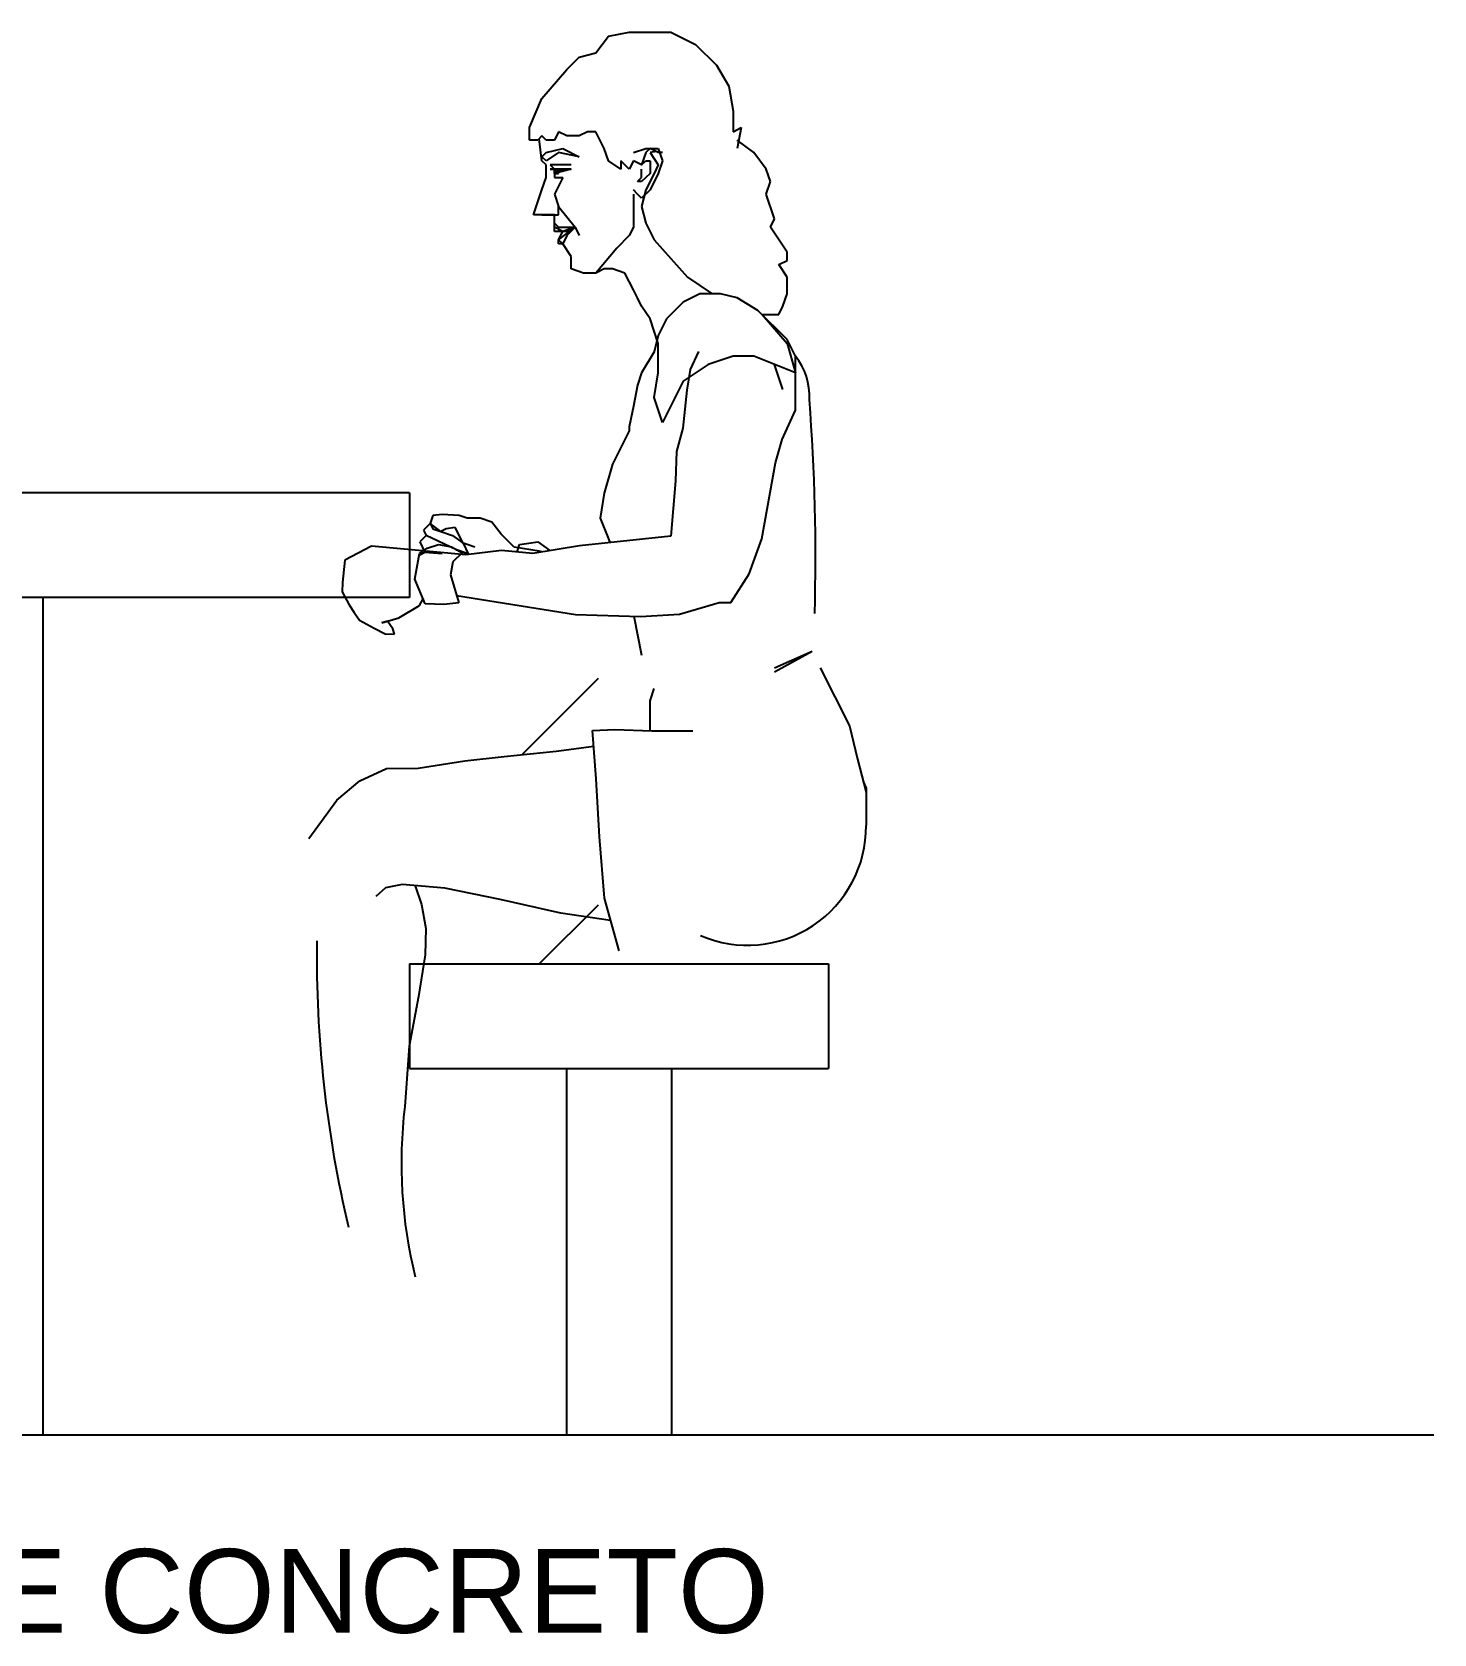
# Model space of a CAD drawing. Header units: metres. Extents: x 4355.45 to 4361.68, y -530.51 to -526.45.
# Drawn here: x 4360.346 to 4361.685, y -530.509 to -528.98 of the extents above; entities that cross this region are included whole.
import ezdxf

# ---------------------------------------------------------------- set-up
doc = ezdxf.new("R2010")
doc.units = ezdxf.units.M
doc.header["$LTSCALE"] = 12
doc.header["$MEASUREMENT"] = 0
for name, color, linetype in [('251', 251, 'Continuous'), ('ARQ-HTC', 252, 'Continuous'), ('ARQ-LAJ', 3, 'Continuous'), ('ARQ-MOB', 251, 'Continuous'), ('ARQ-TXT', 7, 'Continuous')]:
    doc.layers.add(name, color=color, linetype=linetype)
doc.styles.add('REGUA80', font='arial.ttf')

msp = doc.modelspace()

# ---------------------------------------------------------------- linework, layer by layer
at = {"layer": '251', "ltscale": 0.1}
for p, q in [((4360.8846, -528.9995), (4360.8965, -528.9836)), ((4360.8965, -528.9836), (4360.9163, -528.9797)), ((4360.9163, -528.9797), (4360.956, -528.9797)), ((4360.956, -528.9797), (4360.9798, -528.9916)), ((4360.8687, -529.0035), (4360.8846, -528.9995)), ((4360.9798, -528.9916), (4360.9996, -529.0114)), ((4360.833, -529.0431), (4360.8568, -529.0154)), ((4360.8568, -529.0154), (4360.8687, -529.0035)), ((4360.9996, -529.0114), (4361.0115, -529.0312)), ((4361.0115, -529.0312), (4361.0155, -529.0551)), ((4360.8211, -529.0709), (4360.833, -529.0431)), ((4361.0155, -529.0551), (4361.0155, -529.0709)), ((4360.8211, -529.0828), (4360.8211, -529.0709)), ((4360.8489, -529.0749), (4360.8449, -529.0828)), ((4360.8568, -529.0789), (4360.8489, -529.0749)), ((4360.8766, -529.0749), (4360.8687, -529.0789)), ((4360.8846, -529.0749), (4360.8766, -529.0749)), ((4360.8925, -529.0908), (4360.8846, -529.0749)), ((4361.0155, -529.0749), (4361.0234, -529.0709)), ((4361.0155, -529.0709), (4361.0155, -529.0749)), ((4361.0234, -529.0709), (4361.0195, -529.0908)), ((4360.829, -529.0828), (4360.8211, -529.0828)), ((4360.833, -529.0789), (4360.829, -529.0828)), ((4360.833, -529.1027), (4360.8303, -529.0815)), ((4360.837, -529.0828), (4360.833, -529.0789)), ((4360.8449, -529.0828), (4360.837, -529.0828)), ((4360.837, -529.0947), (4360.8528, -529.0908)), ((4360.8528, -529.0908), (4360.8687, -529.0987)), ((4360.8687, -529.0789), (4360.8568, -529.0789)), ((4360.8965, -529.1027), (4360.8925, -529.0908)), ((4360.9203, -529.0947), (4360.9322, -529.0908)), ((4360.9362, -529.0908), (4360.9322, -529.0947)), ((4360.9322, -529.0908), (4360.9441, -529.0908)), ((4360.9441, -529.0947), (4360.9362, -529.0908)), ((4360.9441, -529.0908), (4360.948, -529.1027)), ((4361.0353, -529.0947), (4361.0195, -529.0828)), ((4361.0353, -529.0947), (4361.0208, -529.0839)), ((4360.833, -529.0987), (4360.837, -529.0947)), ((4360.837, -529.1027), (4360.833, -529.0987)), ((4360.837, -529.1066), (4360.833, -529.1027)), ((4360.8489, -529.0947), (4360.837, -529.1027)), ((4360.837, -529.1185), (4360.837, -529.1066)), ((4360.8409, -529.1066), (4360.8449, -529.1106)), ((4360.8489, -529.1066), (4360.8409, -529.1066)), ((4360.8687, -529.0987), (4360.8489, -529.0947)), ((4360.8608, -529.1066), (4360.8489, -529.1066)), ((4360.9084, -529.1106), (4360.8965, -529.1027)), ((4360.9084, -529.1027), (4360.9084, -529.1106)), ((4360.9123, -529.1066), (4360.9084, -529.1027)), ((4360.9163, -529.1106), (4360.9123, -529.1066)), ((4360.9203, -529.1027), (4360.9163, -529.1106)), ((4360.9282, -529.1066), (4360.9203, -529.1027)), ((4360.9322, -529.0947), (4360.9282, -529.1066)), ((4360.9282, -529.1066), (4360.9322, -529.1027)), ((4360.9322, -529.1027), (4360.9362, -529.1027)), ((4360.9423, -529.0938), (4360.9362, -529.0947)), ((4360.9362, -529.0947), (4360.9441, -529.1066)), ((4360.9362, -529.0947), (4360.9441, -529.1066)), ((4360.9362, -529.1027), (4360.9362, -529.1146)), ((4360.9441, -529.1066), (4360.9401, -529.1146)), ((4360.9441, -529.1066), (4360.9401, -529.1146)), ((4360.948, -529.0947), (4360.9441, -529.0947)), ((4360.948, -529.1027), (4360.9441, -529.1146)), ((4361.0472, -529.1106), (4361.0353, -529.0947)), ((4361.0472, -529.1106), (4361.0353, -529.0947)), ((4360.833, -529.1304), (4360.837, -529.1185)), ((4360.8409, -529.1106), (4360.8608, -529.1106)), ((4360.8608, -529.1106), (4360.8409, -529.1106)), ((4360.8449, -529.1146), (4360.8449, -529.1106)), ((4360.8608, -529.1106), (4360.8449, -529.1146)), ((4360.8449, -529.1106), (4360.8608, -529.1106)), ((4360.8489, -529.1106), (4360.8449, -529.1106)), ((4360.8449, -529.1106), (4360.8449, -529.1146)), ((4360.8449, -529.1146), (4360.8449, -529.1185)), ((4360.8449, -529.1146), (4360.8489, -529.1146)), ((4360.8528, -529.1185), (4360.8449, -529.1344)), ((4360.8449, -529.1185), (4360.8528, -529.1185)), ((4360.8489, -529.1146), (4360.8489, -529.1106)), ((4360.9242, -529.1225), (4360.9282, -529.1185)), ((4360.9282, -529.1225), (4360.9242, -529.1225)), ((4360.9282, -529.1185), (4360.9282, -529.1106)), ((4360.9362, -529.1146), (4360.9282, -529.1225)), ((4360.9401, -529.1146), (4360.9322, -529.1304)), ((4360.9401, -529.1146), (4360.9322, -529.1304)), ((4360.9441, -529.1146), (4360.9362, -529.1304)), ((4361.0512, -529.1225), (4361.0472, -529.1106)), ((4361.0512, -529.1225), (4361.0472, -529.1106)), ((4361.0472, -529.1344), (4361.0512, -529.1225)), ((4361.0472, -529.1344), (4361.0512, -529.1225)), ((4360.825, -529.1542), (4360.833, -529.1304)), ((4360.8449, -529.1344), (4360.8489, -529.1463)), ((4360.9242, -529.1344), (4360.9203, -529.1304)), ((4360.9203, -529.1344), (4360.9203, -529.1503)), ((4360.9282, -529.1384), (4360.9242, -529.1344)), ((4360.9322, -529.1304), (4360.9282, -529.1463)), ((4360.9322, -529.1304), (4360.9282, -529.1463)), ((4360.9362, -529.1304), (4360.9282, -529.1384)), ((4361.0552, -529.1582), (4361.0472, -529.1344)), ((4361.0552, -529.1582), (4361.0472, -529.1344)), ((4360.8449, -529.1542), (4360.825, -529.1542)), ((4360.833, -529.1542), (4360.8489, -529.1542)), ((4360.8449, -529.1661), (4360.8449, -529.1542)), ((4360.8489, -529.1463), (4360.8647, -529.1661)), ((4360.8489, -529.1503), (4360.8489, -529.1463)), ((4360.8489, -529.1542), (4360.8489, -529.1503)), ((4360.9203, -529.1503), (4360.9203, -529.1661)), ((4360.9282, -529.1463), (4360.9322, -529.1622)), ((4360.9282, -529.1463), (4360.9322, -529.1622)), ((4360.8449, -529.1661), (4360.8449, -529.1622)), ((4360.8449, -529.1622), (4360.8489, -529.1661)), ((4360.8528, -529.1701), (4360.8449, -529.1661)), ((4360.8449, -529.1701), (4360.8449, -529.1661)), ((4360.8489, -529.178), (4360.8647, -529.1661)), ((4360.8489, -529.1661), (4360.8647, -529.1661)), ((4360.8647, -529.1661), (4360.8528, -529.1701)), ((4360.8528, -529.1701), (4360.8647, -529.1661)), ((4360.8647, -529.1661), (4360.8568, -529.1741)), ((4360.8647, -529.1661), (4360.8568, -529.1701)), ((4360.8647, -529.1661), (4360.8687, -529.1741)), ((4360.9203, -529.1661), (4360.9163, -529.1741)), ((4360.9322, -529.1622), (4360.9401, -529.178)), ((4360.9322, -529.1622), (4360.9401, -529.178)), ((4361.0512, -529.1661), (4361.0552, -529.1582)), ((4361.0512, -529.1661), (4361.0552, -529.1582)), ((4361.0671, -529.19), (4361.0512, -529.1661)), ((4361.0671, -529.19), (4361.0512, -529.1661)), ((4360.8568, -529.1701), (4360.8449, -529.1701)), ((4360.8489, -529.178), (4360.8528, -529.1701)), ((4360.8489, -529.182), (4360.8489, -529.178)), ((4360.8528, -529.182), (4360.8489, -529.178)), ((4360.8528, -529.182), (4360.8489, -529.182)), ((4360.8568, -529.1741), (4360.8528, -529.182)), ((4360.8608, -529.1939), (4360.8528, -529.182)), ((4360.9163, -529.1741), (4360.9044, -529.186)), ((4360.9401, -529.178), (4360.9719, -529.2138)), ((4360.9401, -529.178), (4360.9719, -529.2138)), ((4360.8608, -529.2058), (4360.8608, -529.1939)), ((4360.9044, -529.186), (4360.8846, -529.2098)), ((4361.0591, -529.2018), (4361.0671, -529.1979)), ((4361.0591, -529.2018), (4361.0671, -529.1979)), ((4361.0671, -529.1979), (4361.0671, -529.19)), ((4361.0671, -529.1979), (4361.0671, -529.19)), ((4360.8727, -529.2098), (4360.8608, -529.2058)), ((4360.8846, -529.2098), (4360.8727, -529.2098)), ((4360.8925, -529.2058), (4360.8846, -529.2098)), ((4360.9004, -529.2058), (4360.8925, -529.2058)), ((4360.9123, -529.2098), (4360.9004, -529.2058)), ((4360.9203, -529.2257), (4360.9123, -529.2098)), ((4360.9719, -529.2138), (4360.9957, -529.2296)), ((4360.9719, -529.2138), (4360.9957, -529.2296)), ((4361.0671, -529.2138), (4361.0591, -529.2018)), ((4361.0671, -529.2138), (4361.0591, -529.2018)), ((4361.0671, -529.2296), (4361.0671, -529.2138)), ((4361.0671, -529.2296), (4361.0671, -529.2138)), ((4360.9242, -529.2336), (4360.9203, -529.2257)), ((4360.9838, -529.2296), (4360.9679, -529.2376)), ((4361.0036, -529.2296), (4360.9838, -529.2296)), ((4361.0195, -529.2336), (4361.0036, -529.2296)), ((4361.0631, -529.2415), (4361.0671, -529.2296)), ((4361.0631, -529.2415), (4361.0671, -529.2296)), ((4360.9282, -529.2415), (4360.9242, -529.2336)), ((4360.9362, -529.2534), (4360.9282, -529.2415)), ((4360.9679, -529.2376), (4360.952, -529.2534)), ((4361.0393, -529.2455), (4361.0195, -529.2336)), ((4361.0671, -529.2733), (4361.0393, -529.2455)), ((4361.0591, -529.2495), (4361.0631, -529.2415)), ((4361.0591, -529.2495), (4361.0631, -529.2415)), ((4360.9441, -529.2772), (4360.9362, -529.2534)), ((4360.952, -529.2534), (4360.9441, -529.2693)), ((4361.0433, -529.2495), (4361.0591, -529.2495)), ((4361.0433, -529.2495), (4361.0591, -529.2495)), ((4361.0433, -529.2495), (4361.0671, -529.2772)), ((4360.9441, -529.2693), (4360.9401, -529.2852)), ((4361.075, -529.2892), (4361.0671, -529.2733)), ((4360.9401, -529.2852), (4360.9282, -529.305)), ((4360.9441, -529.305), (4360.9441, -529.2772)), ((4360.9826, -529.2847), (4360.9747, -529.302)), ((4361.0155, -529.2892), (4360.9917, -529.2971)), ((4361.0353, -529.2892), (4361.0155, -529.2892)), ((4361.075, -529.305), (4361.0353, -529.2892)), ((4361.0671, -529.2772), (4361.075, -529.305)), ((4361.075, -529.305), (4361.075, -529.2892)), ((4360.9282, -529.305), (4360.9242, -529.3169)), ((4360.9401, -529.3288), (4360.9441, -529.305)), ((4360.9917, -529.2971), (4360.9679, -529.313)), ((4360.9747, -529.302), (4360.9713, -529.3216)), ((4361.0631, -529.3209), (4361.0552, -529.2971)), ((4361.075, -529.3407), (4361.075, -529.305)), ((4360.9242, -529.3169), (4360.9203, -529.3368)), ((4360.9679, -529.313), (4360.948, -529.3526)), ((4360.9713, -529.3216), (4360.9676, -529.3579)), ((4360.9203, -529.3368), (4360.9163, -529.3566)), ((4360.948, -529.3526), (4360.9401, -529.3288)), ((4361.0624, -529.3688), (4361.075, -529.3407)), ((4360.9163, -529.3606), (4360.9004, -529.3923)), ((4360.9163, -529.3566), (4360.9163, -529.3606)), ((4360.9676, -529.3579), (4360.9614, -529.3802)), ((4360.9614, -529.3802), (4360.9606, -529.4083)), ((4361.0562, -529.3911), (4361.0624, -529.3688)), ((4360.9004, -529.3923), (4360.8925, -529.4201)), ((4361.043, -529.4637), (4361.0562, -529.3911)), ((4360.9606, -529.4083), (4360.9561, -529.461)), ((4360.8925, -529.4201), (4360.8885, -529.4439)), ((4360.7288, -529.4415), (4360.7263, -529.449)), ((4360.7376, -529.4403), (4360.7288, -529.4415)), ((4360.7539, -529.4415), (4360.7376, -529.4403)), ((4360.7615, -529.444), (4360.7539, -529.4415)), ((4360.774, -529.444), (4360.7615, -529.444)), ((4360.7853, -529.4478), (4360.774, -529.444)), ((4360.8885, -529.4439), (4360.8965, -529.4637)), ((4360.7226, -529.4603), (4360.7163, -529.4666)), ((4360.7263, -529.449), (4360.72, -529.4553)), ((4360.72, -529.4553), (4360.7226, -529.4603)), ((4360.7514, -529.4741), (4360.7226, -529.4603)), ((4360.7364, -529.4566), (4360.7263, -529.449)), ((4360.7263, -529.449), (4360.7288, -529.4541)), ((4360.7288, -529.4541), (4360.7364, -529.4566)), ((4360.7414, -529.4541), (4360.7364, -529.4566)), ((4360.7364, -529.4566), (4360.7477, -529.4603)), ((4360.7502, -529.4528), (4360.7414, -529.4541)), ((4360.7477, -529.4603), (4360.7577, -529.4679)), ((4360.7577, -529.4679), (4360.7502, -529.4528)), ((4360.7941, -529.4591), (4360.7853, -529.4478)), ((4360.8066, -529.4716), (4360.7941, -529.4591)), ((4360.6702, -529.4706), (4360.6449, -529.484)), ((4360.7604, -529.479), (4360.6702, -529.4706)), ((4360.7161, -529.4775), (4360.7234, -529.4724)), ((4360.7163, -529.4666), (4360.7213, -529.4766)), ((4360.7234, -529.4724), (4360.7341, -529.4692)), ((4360.7341, -529.4692), (4360.7465, -529.4714)), ((4360.7465, -529.4714), (4360.7569, -529.4771)), ((4360.7627, -529.4779), (4360.7514, -529.4741)), ((4360.7514, -529.4741), (4360.7627, -529.4779)), ((4360.7577, -529.4679), (4360.7627, -529.4779)), ((4360.7615, -529.4691), (4360.7577, -529.4679)), ((4360.7943, -529.4748), (4360.7604, -529.479)), ((4360.769, -529.4716), (4360.7615, -529.4691)), ((4360.8244, -529.4776), (4360.7943, -529.4748)), ((4360.8305, -529.4754), (4360.8066, -529.4716)), ((4360.8093, -529.4762), (4360.8116, -529.4691)), ((4360.8116, -529.4691), (4360.8204, -529.4678)), ((4360.8204, -529.4678), (4360.8292, -529.4666)), ((4360.869, -529.4702), (4360.8244, -529.4776)), ((4360.8292, -529.4666), (4360.8404, -529.4749)), ((4360.8329, -529.4762), (4360.8305, -529.4754)), ((4360.9561, -529.461), (4360.869, -529.4702)), ((4360.8965, -529.4637), (4360.8978, -529.4672)), ((4361.0309, -529.4971), (4361.043, -529.4637)), ((4360.6449, -529.484), (4360.6424, -529.5052)), ((4360.7117, -529.5022), (4360.7161, -529.4775)), ((4360.7213, -529.4766), (4360.7163, -529.4792)), ((4360.7376, -529.4779), (4360.7213, -529.4766)), ((4360.7478, -529.4857), (4360.7456, -529.498)), ((4360.7569, -529.4771), (4360.7478, -529.4857)), ((4360.6424, -529.5052), (4360.6421, -529.5141)), ((4360.7216, -529.5256), (4360.7117, -529.5022)), ((4360.7456, -529.498), (4360.7536, -529.5249)), ((4361.0134, -529.5246), (4361.0309, -529.4971)), ((4360.6421, -529.5141), (4360.6488, -529.5268)), ((4360.7162, -529.5272), (4360.72, -529.5203)), ((4360.7514, -529.5177), (4360.8651, -529.5358)), ((4360.6488, -529.5268), (4360.6538, -529.534)), ((4360.6538, -529.534), (4360.6589, -529.5413)), ((4360.6963, -529.539), (4360.7162, -529.5272)), ((4360.7393, -529.5262), (4360.7216, -529.5256)), ((4360.7536, -529.5249), (4360.7393, -529.5262)), ((4360.8651, -529.5358), (4360.9271, -529.5378)), ((4360.9271, -529.5378), (4360.9645, -529.5355)), ((4360.9645, -529.5355), (4361.0021, -529.5244)), ((4361.0021, -529.5244), (4361.0134, -529.5246)), ((4360.6589, -529.5413), (4360.6624, -529.5432)), ((4360.6624, -529.5432), (4360.6729, -529.5489)), ((4360.6729, -529.5489), (4360.6833, -529.5545)), ((4360.6801, -529.5438), (4360.6963, -529.539)), ((4360.6855, -529.5422), (4360.6801, -529.5438)), ((4360.6906, -529.5495), (4360.6855, -529.5422)), ((4360.6922, -529.5548), (4360.6906, -529.5495)), ((4360.9208, -529.5376), (4360.9282, -529.5748)), ((4360.6833, -529.5545), (4360.6922, -529.5548)), ((4361.0552, -529.5907), (4361.0909, -529.5709)), ((4361.0552, -529.5867), (4361.0909, -529.5709)), ((4361.0988, -529.5867), (4361.1266, -529.6423)), ((4360.9362, -529.6185), (4360.9401, -529.6066)), ((4360.9362, -529.6462), (4360.9362, -529.6185)), ((4361.1266, -529.6423), (4361.1345, -529.674)), ((4360.8813, -529.6466), (4360.9026, -529.6457)), ((4360.8848, -529.6929), (4360.8813, -529.6466)), ((4360.9026, -529.6457), (4360.9381, -529.6471)), ((4360.9359, -529.647), (4360.9362, -529.6462)), ((4360.9381, -529.6471), (4360.9772, -529.6469)), ((4360.7594, -529.6755), (4360.7968, -529.6716)), ((4360.7968, -529.6716), (4360.8218, -529.6691)), ((4360.8218, -529.6691), (4360.8467, -529.6665)), ((4360.8467, -529.6665), (4360.8824, -529.6618)), ((4361.1345, -529.674), (4361.1425, -529.7058)), ((4360.6592, -529.6946), (4360.6845, -529.6831)), ((4360.6845, -529.6831), (4360.7147, -529.6826)), ((4360.7147, -529.6826), (4360.7594, -529.6755)), ((4360.6371, -529.7132), (4360.6592, -529.6946)), ((4360.8879, -529.7481), (4360.8848, -529.6929)), ((4361.1399, -529.6954), (4361.1425, -529.7018)), ((4361.1425, -529.7018), (4361.1425, -529.7375)), ((4360.6105, -529.7498), (4360.6371, -529.7132)), ((4361.1425, -529.7058), (4361.1425, -529.7335)), ((4360.8926, -529.8069), (4360.8879, -529.7481)), ((4360.6835, -529.7968), (4360.6743, -529.8053)), ((4360.6996, -529.7938), (4360.6835, -529.7968)), ((4360.7403, -529.7972), (4360.6996, -529.7938)), ((4360.7118, -529.7949), (4360.7179, -529.813)), ((4360.7931, -529.8082), (4360.7403, -529.7972)), ((4360.8512, -529.8212), (4360.7931, -529.8082)), ((4360.9066, -529.8572), (4360.8926, -529.8069)), ((4360.7179, -529.813), (4360.7222, -529.8357)), ((4360.8985, -529.828), (4360.8512, -529.8212)), ((4360.7222, -529.8357), (4360.7215, -529.8608)), ((4360.7215, -529.8608), (4360.7152, -529.9008)), ((4360.7152, -529.9008), (4360.7062, -529.9482)), ((4360.7062, -529.9482), (4360.702, -530.0058))]:
    msp.add_line(p, q, dxfattribs=at)
for centre, radius, start, end in [((4361.0276, -529.3274), 0.0609, 356.9116, 38.879), ((4359.1932, -529.4802), 1.9011, 358.3491, 4.5127), ((4361.0294, -529.7387), 0.1131, 246.5872, 0.6021), ((4361.7486, -529.8609), 1.1307, 179.3163, 193.3067), ((4361.1559, -530.0597), 0.4571, 173.2248, 193.7503)]:
    msp.add_arc(centre, radius, start, end, dxfattribs=at)
for points in [[(4360.8449, -529.1106), (4360.8449, -529.1146), (4360.8489, -529.1106), (4360.8489, -529.1146)], [(4360.8449, -529.1106), (4360.8608, -529.1106), (4360.8449, -529.1106), (4360.8449, -529.1146)]]:
    msp.add_solid(points, dxfattribs=at)
at = {"layer": 'ARQ-HTC'}
for p, q in [((4360.8138, -529.6699), (4360.887, -529.5967)), ((4360.8305, -529.8696), (4360.887, -529.8131))]:
    msp.add_line(p, q, dxfattribs=at)
at = {"layer": 'ARQ-LAJ', "ltscale": 0.05}
for p, q in [((4360.8566, -529.9696), (4360.8566, -530.3196)), ((4360.9566, -529.9696), (4360.9566, -530.3196)), ((4361.6848, -530.3196), (4358.9975, -530.3196))]:
    msp.add_line(p, q, dxfattribs=at)
at = {"layer": 'ARQ-MOB', "ltscale": 6}
for p, q in [((4360.7066, -529.4196), (4359.9066, -529.4196)), ((4360.7066, -529.4196), (4360.7066, -529.5196)), ((4360.7066, -529.5196), (4359.9066, -529.5196)), ((4360.3566, -530.3196), (4360.3566, -529.5196)), ((4360.7066, -529.8696), (4360.9066, -529.8696)), ((4360.7066, -529.8696), (4361.1066, -529.8696)), ((4360.7066, -529.8696), (4360.7066, -529.9696)), ((4361.1066, -529.8696), (4361.1066, -529.9696)), ((4360.7066, -529.9696), (4361.1066, -529.9696))]:
    msp.add_line(p, q, dxfattribs=at)

# ---------------------------------------------------------------- texts
at = {"layer": 'ARQ-TXT', "insert": (4359.4541, -530.4284), "char_height": 0.08, "width": 2.334184, "attachment_point": 1, "style": 'REGUA80'}
msp.add_mtext('VISTA - MESA DE CONCRETO', dxfattribs=at)

doc.saveas('drawing.dxf')
